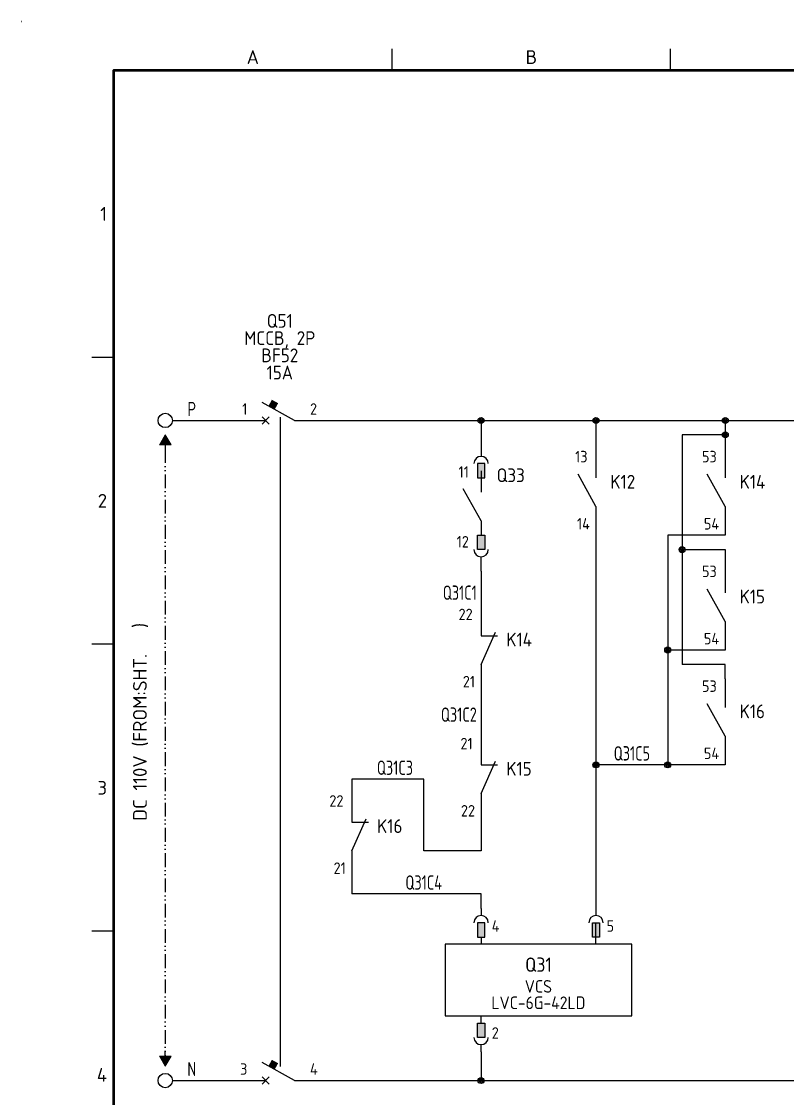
# Model space of a CAD drawing. Header units: millimetres. Extents: x 0 to 556, y 1 to 306.
# Drawn here: x 0 to 133.3, y 104.4 to 292 of the extents above; entities that cross this region are included whole.
import ezdxf
from ezdxf.enums import TextEntityAlignment as Align

# ---------------------------------------------------------------- set-up
doc = ezdxf.new("R2010")
doc.units = ezdxf.units.MM
doc.linetypes.add('ACAD_ISO12W100', pattern=[21, 12, -3, 0, -3, 0, -3])
for name, color, linetype in [('LINK', 7, 'Continuous'), ('MISC', 7, 'Continuous'), ('Sheet Line', 3, 'Continuous'), ('Sheet Text', 2, 'Continuous'), ('SYMS', 7, 'Continuous'), ('TAGS', 7, 'Continuous'), ('TERMS', 7, 'Continuous'), ('WIRE_YELLOW', 2, 'Continuous'), ('WIREFIXED', 7, 'Continuous'), ('WIRENO', 7, 'Continuous')]:
    doc.layers.add(name, color=color, linetype=linetype)
doc.layers.add('Sheet Out Line', color=2, linetype='Continuous', lineweight=50)
doc.styles.add('WD', font='ISOCP2.shx')
doc.styles.add('WD_IEC', font='ISOCP2.shx', dxfattribs={"width": 1.1, "height": 2.4, "bigfont": 'whgtxt.shx'})

# ---------------------------------------------------------------- blocks, each defined once
blk = doc.blocks.new('VONF1N')
blk.add_hatch(color=256).paths.add_polyline_path([(1, -0.768), (-1, -0.768), (0, -2.5)])
at = {"flags": 128}
blk.add_lwpolyline([(0, -0.768), (0, 0)], dxfattribs=at)
at = {"lineweight": 0, "flags": 128}
for points in [[(1, -0.768), (-1, -0.768), (0, -2.5)], [(1, -0.768), (0, -2.5)]]:
    blk.add_lwpolyline(points, dxfattribs=at)
at = {"style": 'WD', "flags": 1}
for tag, p in [('X2TERM01', (0, -0.768)), ('X8TERM02', (0, -2.5))]:
    blk.add_attdef(tag, p, '', height=0.08, dxfattribs=at)
blk = doc.blocks.new('HA41_MCCBT1')
for p, q in [((2.5, 0), (-3.12, 3.12)), ((-7.5, 0), (-2.5, 0)), ((-1.88, -0.62), (-3.12, 0.62)), ((-1.88, 0.62), (-3.12, -0.62)), ((2.5, 0), (7.5, 0))]:
    blk.add_line(p, q)
blk.add_solid([(-2.03, 2.52), (-1.43, 3.61), (-0.94, 1.91), (-0.33, 3.01)])
at = {"style": 'WD_IEC'}
for tag, p in [('TAG1', (-0.05, 21.05)), ('RATING12', (-0.05, 18.05)), ('RATING11', (-0.05, 15.05)), ('RATING10', (-0.05, 12.05)), ('RATING1', (-0.05, 9.05)), ('RATING2', (-0.05, 6.05))]:
    blk.add_attdef(tag, text='', height=2.4, dxfattribs=at).set_placement(p, align=Align.MIDDLE_CENTER)
blk.add_attdef('TERM01', text='', height=2, dxfattribs=at).set_placement((-5.7, 1), align=Align.RIGHT)
at = {"style": 'WD_IEC', "flags": 1}
for tag, p in [('X2LINK', (0, 2.46)), ('X4TERM01', (-7.5, 0)), ('X8LINK', (0, 0.55)), ('X1TERM02', (7.5, 0))]:
    blk.add_attdef(tag, p, '', height=0.32, dxfattribs=at)
at = {"style": 'WD_IEC'}
blk.add_attdef('TERM02', (5.21, 1), '', height=2, dxfattribs=at)
at = {"style": 'WD_IEC', "flags": 1}
for tag, p in [('INST', (-5.39, -3.28)), ('LOC', (-5.39, -4.54)), ('MFG', (-5.39, -5.98)), ('ASSYCODE', (-5.39, -7.25)), ('FAMILY', (-5.39, -8.75)), ('CAT', (-5.39, -10.25))]:
    blk.add_attdef(tag, text='', height=1, dxfattribs=at).set_placement(p, align=Align.RIGHT)
blk = doc.blocks.new('HA42_MCCBT1')
for p, q in [((2.5, 0), (-3.12, 3.12)), ((-7.5, 0), (-2.5, 0)), ((-1.88, -0.62), (-3.12, 0.62)), ((-1.88, 0.62), (-3.12, -0.62)), ((2.5, 0), (7.5, 0))]:
    blk.add_line(p, q)
blk.add_solid([(-2.03, 2.52), (-1.43, 3.61), (-0.94, 1.91), (-0.33, 3.01)])
at = {"style": 'WD_IEC', "flags": 1}
for tag, p in [('TAG2', (-0.05, 21.05)), ('RATING12', (-0.05, 18.05)), ('RATING11', (-0.05, 15.05)), ('RATING10', (-0.05, 12.05)), ('RATING1', (-0.05, 9.05)), ('RATING2', (-0.05, 6.05))]:
    blk.add_attdef(tag, text='', height=2.4, dxfattribs=at).set_placement(p, align=Align.MIDDLE_CENTER)
at = {"style": 'WD_IEC'}
blk.add_attdef('TERM01', text='', height=2, dxfattribs=at).set_placement((-5.7, 1), align=Align.RIGHT)
at = {"style": 'WD_IEC', "flags": 1}
for tag, p, height in [('X2LINK', (0, 2.46), 0.32), ('X4TERM01', (-7.5, 0), 0.32), ('X8LINK', (0, 0.55), 0.32), ('X1TERM02', (7.5, 0), 0.32), ('CONTACT', (-10.1, -7.21), 1)]:
    blk.add_attdef(tag, p, '', height=height, dxfattribs=at)
at = {"style": 'WD_IEC'}
blk.add_attdef('TERM02', (5.21, 1), '', height=2, dxfattribs=at)
at = {"style": 'WD_IEC', "flags": 1}
for tag, p in [('INST', (-5.39, -3.28)), ('LOC', (-5.39, -4.54)), ('FAMILY', (-5.18, -5.69))]:
    blk.add_attdef(tag, text='', height=1, dxfattribs=at).set_placement(p, align=Align.RIGHT)
blk = doc.blocks.new('WD_WNH')
at = {"linetype": 'Continuous', "style": 'WD_IEC', "width": 0.8}
blk.add_attdef('WIRENO', text='', height=2.5, dxfattribs=at).set_placement((0, 0.75), align=Align.CENTER)
at = {"style": 'WD_IEC', "flags": 1}
for tag, p in [('W08USER', (0, 0.375)), ('W04USER', (0, 0.875)), ('W05USER', (0, 0.75)), ('W09USER', (0, 0.25)), ('W03USER', (0, 1)), ('W06USER', (0, 0.625)), ('W07USER', (0, 0.5)), ('W02USER', (0, 1.125)), ('W01USER', (0, 1.25)), ('W10USER', (0, 0.125))]:
    blk.add_attdef(tag, text='', height=0.08, dxfattribs=at).set_placement(p, align=Align.CENTER)
blk = doc.blocks.new('HT0_TB2')
blk.add_circle((0, 0), 1.25)
at = {"flags": 1}
for tag, p, height, style in [('X4LINK', (-1.25, 0), 0.01, 'WD'), ('X4TERM01', (-1.25, 0), 0.25, 'WD_IEC'), ('X2TERM01', (0, 1.25), 0.25, 'WD_IEC'), ('X1LINK', (1.25, 0), 0.01, 'WD'), ('X1TERM01', (1.25, 0), 0.25, 'WD_IEC'), ('X8TERM01', (0, -1.25), 0.25, 'WD_IEC')]:
    blk.add_attdef(tag, p, '', height=height, dxfattribs=dict(at, style=style))
blk = doc.blocks.new('LSSA3')
blk.add_circle((0, 292), 0.01)
at = {"layer": 'Sheet Line'}
for p, q in [((64.5, 283.5), (64.5, 287.25)), ((113, 283.5), (113, 287.25)), ((16, 233.5), (12.25, 233.5)), ((16, 183.5), (12.25, 183.5)), ((16, 133.5), (12.25, 133.5))]:
    blk.add_line(p, q, dxfattribs=at)
at = {"layer": 'Sheet Out Line'}
blk.add_lwpolyline([(16, 6.5), (404, 6.5), (404, 283.5), (16, 283.5)], close=True, dxfattribs=at)
at = {"style": 'WD_IEC', "width": 1.1}
for tag, height, p in [('DESC4', 2.4, (57.5, 39.5)), ('CUSTOMERS31', 3.8, (219, 38)), ('TITLE1', 3.6, (333, 37.5)), ('CUSTOMERS21', 3.8, (219, 35.25)), ('DESC3', 2.4, (57.5, 33.5)), ('CUSTOMERS32', 3.8, (219, 32.5)), ('TITLE2', 3.6, (333, 32.5)), ('CUSTOMERS22', 3.8, (219, 29.75)), ('RN', 3.5, (398, 28.75)), ('DESC2', 2.4, (57.5, 27.5)), ('CUSTOMERS33', 3.8, (219, 27)), ('TITLE3', 3.6, (333, 27.5)), ('DESC1', 2.4, (57.5, 21.5)), ('FILE', 2.4, (314, 18.5)), ('WORKNO', 3.5, (365.5, 18.5)), ('DESC0', 2.4, (57.5, 15.5)), ('SHN', 2.4, (395, 12)), ('TSH', 2.4, (401, 9))]:
    blk.add_attdef(tag, text='', height=height, dxfattribs=at).set_placement(p, align=Align.MIDDLE_CENTER)
at = {"style": 'WD_IEC'}
for tag, p in [('DATE4', (96.5, 39.5)), ('DRWN4', (111.5, 39.5)), ('DSGN4', (126.5, 39.5)), ('CHKD4', (141.5, 39.5)), ('APPD4', (156.5, 39.5)), ('DATE3', (96.5, 33.5)), ('DRWN3', (111.5, 33.5)), ('DSGN3', (126.5, 33.5)), ('CHKD3', (141.5, 33.5)), ('APPD3', (156.5, 33.5)), ('DATE2', (96.5, 27.5)), ('DRWN2', (111.5, 27.5)), ('DSGN2', (126.5, 27.5)), ('CHKD2', (141.5, 27.5)), ('APPD2', (156.5, 27.5)), ('DATE1', (96.5, 21.5)), ('DRWN1', (111.5, 21.5)), ('DSGN1', (126.5, 21.5)), ('CHKD1', (141.5, 21.5)), ('APPD1', (156.5, 21.5)), ('DATE0', (96.5, 15.5)), ('DRWN0', (111.5, 15.5)), ('DSGN0', (126.5, 15.5)), ('CHKD0', (141.5, 15.5)), ('APPD0', (156.5, 15.5))]:
    blk.add_attdef(tag, text='', height=2.4, dxfattribs=at).set_placement(p, align=Align.MIDDLE_CENTER)
at = {"style": 'WD_IEC', "width": 1.1}
for tag, p in [('DWG1ST', (345, 10.5)), ('DWGNO', (373.49, 10.5))]:
    blk.add_attdef(tag, text='', height=3.5, dxfattribs=at).set_placement(p, align=Align.MIDDLE_LEFT)
at = {"style": 'WD_IEC', "width": 1.1, "flags": 9}
blk.add_attdef('WD_TB', (0, 0), '', height=2.4, dxfattribs=at)
at = {"layer": 'Sheet Text', "style": 'WD_IEC', "width": 1.1}
for s, p in [('A', (40.25, 284.62)), ('B', (88.75, 284.62))]:
    blk.add_text(s, height=2.4, dxfattribs=at).set_placement(p, align=Align.CENTER)
for s, p in [('1', (14.88, 258.5)), ('2', (14.88, 208.5)), ('3', (14.88, 158.5)), ('4', (14.88, 108.5))]:
    blk.add_text(s, height=2.4, dxfattribs=at).set_placement(p, align=Align.MIDDLE_RIGHT)
blk = doc.blocks.new('VA21_VCSQ2')
for p, q in [((0, 0), (0, -1.25)), ((20, 0), (20, -1.25)), ((20, -6.25), (20, -2.5)), ((0, -5), (0, -6.25)), ((26.25, -6.25), (-6.25, -6.25)), ((-6.25, -6.25), (-6.25, -18.75)), ((0, -6.25), (0, -6.25)), ((26.25, -18.75), (26.25, -6.25)), ((-6.25, -10.01), (-6.25, -10.01)), ((-6.25, -18.75), (26.25, -18.75)), ((0, -18.75), (0, -18.75)), ((0, -20), (0, -18.75)), ((0, -25), (0, -23.75))]:
    blk.add_line(p, q)
for points in [[(0.62, -2.5), (-0.62, -2.5), (-0.62, -5), (0.62, -5)], [(19.38, -2.5), (20.62, -2.5), (20.62, -5), (19.38, -5)], [(0.62, -22.5), (-0.62, -22.5), (-0.62, -20), (0.62, -20)]]:
    blk.add_lwpolyline(points, close=True)
for centre, start, end in [((0, -2.5), 0, 180), ((20, -2.5), 0, 180), ((0, -22.5), 180, 0)]:
    blk.add_arc(centre, 1.25, start, end)
for points in [[(0.62, -5), (0.62, -2.5), (-0.62, -5), (-0.62, -2.5)], [(19.38, -5), (19.38, -2.5), (20.62, -5), (20.62, -2.5)], [(0.62, -20), (0.62, -22.5), (-0.62, -20), (-0.62, -22.5)]]:
    blk.add_solid(points)
at = {"flags": 1}
for tag, p, height, style in [('X2TERM01', (0, 0), 0.08, 'WD'), ('X2TERM03', (20, 0), 0.08, 'WD'), ('CAT', (26.86, -9.24), 1, 'WD_IEC'), ('FAMILY', (26.85, -10.78), 1, 'WD_IEC'), ('CATDESC', (26.85, -12.28), 1, 'WD_IEC'), ('MFG', (26.9, -13.57), 1, 'WD_IEC'), ('ASSYCODE', (26.79, -14.93), 1, 'WD_IEC'), ('RATING10', (26.79, -16.3), 1, 'WD_IEC'), ('RATING1', (26.79, -17.67), 1, 'WD_IEC'), ('RATING2', (26.79, -19.04), 1, 'WD_IEC'), ('X8TERM02', (0, -25), 0.08, 'WD')]:
    blk.add_attdef(tag, p, '', height=height, dxfattribs=dict(at, style=style))
at = {"linetype": 'Continuous', "style": 'WD'}
for tag, p in [('TERM01', (1.85, -3.08)), ('TERM03', (21.85, -3.08)), ('TERM02', (1.85, -21.72))]:
    blk.add_attdef(tag, text='', height=2, dxfattribs=at).set_placement(p, align=Align.MIDDLE_LEFT)
at = {"style": 'WD_IEC', "flags": 1}
for tag, p in [('INST', (26.98, -6.05)), ('LOC', (26.95, -7.35))]:
    blk.add_attdef(tag, text='', height=1, dxfattribs=at).set_placement(p, align=Align.MIDDLE_LEFT)
at = {"style": 'WD_IEC'}
for tag, height, p in [('TAG1', 2.5, (9.99, -9.81)), ('RATING12', 2.2, (9.97, -13.6)), ('RATING11', 2.2, (9.97, -16.45))]:
    blk.add_attdef(tag, text='', height=height, dxfattribs=at).set_placement(p, align=Align.MIDDLE_CENTER)
at = {"lineweight": 9, "style": 'WD_IEC'}
for tag, p in [('NO', (-4.31, -38.19)), ('NC', (-4.31, -41.69))]:
    blk.add_attdef(tag, text='', height=2.5, dxfattribs=at).set_placement(p, align=Align.TOP_RIGHT)
for tag, p in [('XREFNO', (-2.81, -38.19)), ('XREFNC', (-2.81, -41.69))]:
    blk.add_attdef(tag, text='', height=2.5, dxfattribs=at).set_placement(p, align=Align.TOP_LEFT)
blk = doc.blocks.new('WDDOT')
for radius in [0.529, 0.33, 0.164]:
    blk.add_circle((0, 0), radius)
blk = doc.blocks.new('VB421_AUXCONTACT1')
for p, q in [((0, 7.5), (0, 2.5)), ((0, -2.5), (-3.12, 3.12)), ((0, -2.5), (0, -7.5))]:
    blk.add_line(p, q)
at = {"style": 'WD_IEC', "flags": 1}
for tag, p, height in [('X2TERM01', (0, 7.5), 0.34), ('X4LINK', (-2.75, 0), 0.32), ('X1LINK', (0, 0), 0.34), ('X8TERM02', (0, -7.5), 0.34)]:
    blk.add_attdef(tag, p, '', height=height, dxfattribs=at)
at = {"linetype": 'Continuous', "style": 'WD_IEC'}
for tag, p in [('TERM01', (-1.47, 5.21)), ('TERM02', (-1.06, -6.5))]:
    blk.add_attdef(tag, text='', height=2, dxfattribs=at).set_placement(p, align=Align.RIGHT)
at = {"style": 'WD_IEC'}
for tag, p in [('TAG2', (2.5, 0.62)), ('TEXT1', (2.5, -2.89)), ('TEXT2', (2.5, -6.09))]:
    blk.add_attdef(tag, p, '', height=2.4, dxfattribs=at)
for tag, p in [('INST', (-2.43, -9.12)), ('LOC', (-2.58, -10.73))]:
    blk.add_attdef(tag, text='', height=1, dxfattribs=at).set_placement(p, align=Align.RIGHT)
at = {"style": 'WD_IEC', "flags": 1}
for tag, p in [('XREF', (-2.58, -12.19)), ('FAMILY', (-2.53, -13.64)), ('CONTACT', (-2.6, -15.24))]:
    blk.add_attdef(tag, text='', height=1, dxfattribs=at).set_placement(p, align=Align.RIGHT)
blk = doc.blocks.new('VB422_AUXCONTACT1')
for p, q in [((0, 7.5), (0, 2.5)), ((0, -2.5), (2.5, 3.12)), ((0, 2.5), (2.87, 2.5)), ((0, -2.5), (0, -7.5))]:
    blk.add_line(p, q)
at = {"style": 'WD_IEC', "flags": 1}
for tag, p, height in [('X2TERM01', (0, 7.5), 0.34), ('X4LINK', (-0.55, 0), 0.32), ('X1LINK', (1.92, 0), 0.32), ('X8TERM02', (0, -7.5), 0.34)]:
    blk.add_attdef(tag, p, '', height=height, dxfattribs=at)
at = {"linetype": 'Continuous', "style": 'WD_IEC'}
for tag, p in [('TERM01', (-1.47, 5.21)), ('TERM02', (-1.06, -6.5))]:
    blk.add_attdef(tag, text='', height=2, dxfattribs=at).set_placement(p, align=Align.RIGHT)
at = {"style": 'WD_IEC'}
for tag, p in [('TAG2', (4.38, 0.62)), ('TEXT1', (4.38, -2.89)), ('TEXT2', (4.38, -6.09))]:
    blk.add_attdef(tag, p, '', height=2.4, dxfattribs=at)
for tag, p in [('INST', (-2.43, -9.12)), ('LOC', (-2.58, -10.73))]:
    blk.add_attdef(tag, text='', height=1, dxfattribs=at).set_placement(p, align=Align.RIGHT)
at = {"style": 'WD_IEC', "flags": 1}
for tag, p in [('XREF', (-2.58, -12.19)), ('FAMILY', (-2.53, -13.64)), ('CONTACT', (-2.6, -15.24))]:
    blk.add_attdef(tag, text='', height=1, dxfattribs=at).set_placement(p, align=Align.RIGHT)
blk = doc.blocks.new('VA121_AUXCONTACT')
for p, q in [((0, 11.25), (0, 8.75)), ((0, 6.25), (0, 2.5)), ((0, -2.5), (-3.12, 3.12)), ((0, -2.5), (0, -5)), ((0, -11.25), (0, -8.75))]:
    blk.add_line(p, q)
for points in [[(0.62, 7.5), (-0.62, 7.5), (-0.62, 5), (0.62, 5)], [(0.62, -7.5), (-0.62, -7.5), (-0.62, -5), (0.62, -5)]]:
    blk.add_lwpolyline(points, close=True)
for centre, start, end in [((0, 7.5), 0, 180), ((0, -7.5), 180, 0)]:
    blk.add_arc(centre, 1.25, start, end)
for points in [[(0.62, 5), (0.62, 7.5), (-0.62, 5), (-0.62, 7.5)], [(0.62, -5), (0.62, -7.5), (-0.62, -5), (-0.62, -7.5)]]:
    blk.add_solid(points)
at = {"flags": 1}
for tag, p, height, style in [('X2TERM01', (0, 11.25), 0.08, 'WD'), ('X4LINK', (-2.42, 0), 0.32, 'WD_IEC'), ('X1LINK', (0, 0), 0.32, 'WD_IEC'), ('X8TERM02', (0, -11.25), 0.08, 'WD')]:
    blk.add_attdef(tag, p, '', height=height, dxfattribs=dict(at, style=style))
at = {"style": 'WD_IEC'}
for tag, p in [('TERM01', (-2.13, 5.04)), ('TERM02', (-2.13, -7.13))]:
    blk.add_attdef(tag, text='', height=2, dxfattribs=at).set_placement(p, align=Align.RIGHT)
for tag, p in [('TAG2', (2.69, 5.46)), ('TEXT1', (2.69, 1.42)), ('TEXT2', (2.69, -1.5))]:
    blk.add_attdef(tag, text='', height=2.4, dxfattribs=at).set_placement(p, align=Align.MIDDLE_LEFT)
at = {"style": 'WD_IEC', "flags": 1}
blk.add_attdef('XREF', text='', height=1.8, dxfattribs=at).set_placement((2.69, -3.96), align=Align.MIDDLE_LEFT)
for tag, p in [('INST', (-2.37, -9.97)), ('LOC', (-2.4, -11.27)), ('CONTACT', (-2.27, -14)), ('FAMILY', (-2.27, -12.66))]:
    blk.add_attdef(tag, text='', height=1, dxfattribs=at).set_placement(p, align=Align.RIGHT)
blk = doc.blocks.new('WD_WNV')
at = {"linetype": 'Continuous', "style": 'WD_IEC', "width": 0.8}
blk.add_attdef('WIRENO', text='', height=2.5, rotation=90, dxfattribs=at).set_placement((-0.75, 0), align=Align.CENTER)
at = {"style": 'WD_IEC', "flags": 1}
for tag, p in [('W08USER', (-1, 0.375)), ('W04USER', (-1, 0.875)), ('W05USER', (-1, 0.75)), ('W09USER', (-1, 0.25)), ('W03USER', (-1, 1)), ('W06USER', (-1, 0.625)), ('W07USER', (-1, 0.5)), ('W02USER', (-1, 1.125)), ('W01USER', (-1, 1.25)), ('W10USER', (-1, 0.125))]:
    blk.add_attdef(tag, text='', height=0.08, dxfattribs=at).set_placement(p, align=Align.CENTER)

msp = doc.modelspace()

# ---------------------------------------------------------------- linework, layer by layer
at = {"linetype": 'ACAD_ISO12W100', "ltscale": 0.2}
msp.add_line((25.02, 217.5), (25.02, 111.73), dxfattribs=at)
at = {"layer": 'LINK', "linetype": 'Continuous'}
msp.add_lwpolyline([(45, 223.05), (45, 109.96)], dxfattribs=at)
at = {"layer": 'WIRE_YELLOW', "linetype": 'Continuous'}
for p, q in [((26.25, 222.5), (37.5, 222.5)), ((52.5, 222.5), (392.5, 222.5)), ((80, 222.5), (80, 218.75)), ((100, 222.5), (100, 217.5)), ((115, 220), (115, 180)), ((100, 202.5), (100, 137.5)), ((80, 196.25), (80, 190)), ((80, 175), (80, 167.5)), ((122.5, 162.5), (100, 162.5)), ((70, 160), (57.5, 160)), ((57.5, 160), (57.5, 157.5)), ((70, 147.5), (70, 160)), ((80, 152.5), (80, 147.5)), ((80, 147.5), (70, 147.5)), ((57.5, 142.5), (57.5, 140)), ((80, 140), (57.5, 140)), ((80, 137.5), (80, 140)), ((80, 112.5), (80, 107.5)), ((26.25, 107.5), (37.5, 107.5)), ((52.5, 107.5), (392.5, 107.5))]:
    msp.add_line(p, q, dxfattribs=at)
at = {"layer": 'WIRE_YELLOW', "color": 2, "linetype": 'Continuous'}
for p, q in [((122.5, 222.5), (122.5, 217.5)), ((122.5, 220), (115, 220)), ((115, 200), (122.5, 200)), ((122.5, 200), (122.5, 197.5))]:
    msp.add_line(p, q, dxfattribs=at)
at = {"layer": 'WIRENO', "color": 2, "linetype": 'Continuous'}
for p, q in [((122.5, 202.5), (112.5, 202.5)), ((112.5, 202.5), (112.5, 162.5)), ((122.5, 182.5), (112.5, 182.5)), ((122.5, 180), (115, 180)), ((122.5, 177.5), (122.5, 180))]:
    msp.add_line(p, q, dxfattribs=at)

# ---------------------------------------------------------------- block references
at = {"linetype": 'Continuous'}
msp.add_blockref('LSSA3', (0, 0), dxfattribs=at)
at = {"layer": 'SYMS', "linetype": 'Continuous'}
ref = msp.add_blockref('HA41_MCCBT1', (45, 222.5), dxfattribs=at)
ref.add_attrib('RATING10', '15A', dxfattribs={"layer": 'MISC', "height": 2.4, "style": 'WD_IEC'}).set_placement((44.95, 230.85), align=Align.MIDDLE_CENTER)
ref.add_attrib('RATING11', 'BF52', dxfattribs={"layer": 'MISC', "height": 2.4, "style": 'WD_IEC'}).set_placement((44.95, 233.85), align=Align.MIDDLE_CENTER)
ref.add_attrib('RATING12', 'MCCB, 2P', dxfattribs={"layer": 'MISC', "height": 2.4, "style": 'WD_IEC'}).set_placement((44.95, 236.85), align=Align.MIDDLE_CENTER)
ref.add_attrib('TAG1', 'Q51', dxfattribs={"layer": 'TAGS', "height": 2.4, "style": 'WD_IEC'}).set_placement((44.95, 239.85), align=Align.MIDDLE_CENTER)
ref.add_attrib('TERM02', '2', (50.21, 223.5), dxfattribs={"layer": 'TERMS', "height": 2, "style": 'WD_IEC'})
ref.add_attrib('TERM01', '1', dxfattribs={"layer": 'TERMS', "height": 2, "style": 'WD_IEC'}).set_placement((39.3, 223.5), align=Align.RIGHT)
for name, p in [('HT0_TB2', (25, 222.5)), ('WDDOT', (80, 222.5)), ('WDDOT', (100, 222.5)), ('WDDOT', (115, 200)), ('WDDOT', (112.5, 182.5)), ('WDDOT', (100, 162.5)), ('WDDOT', (112.5, 162.5)), ('VONF1N', (25.02, 112.5)), ('HT0_TB2', (25, 107.5)), ('WDDOT', (80, 107.5))]:
    msp.add_blockref(name, p, dxfattribs=at)
at = {"layer": 'SYMS', "color": 2, "linetype": 'Continuous'}
for p in [(122.5, 222.5), (122.5, 220)]:
    msp.add_blockref('WDDOT', p, dxfattribs=at)
at = {"layer": 'SYMS', "linetype": 'Continuous', "rotation": 180}
msp.add_blockref('VONF1N', (25.02, 217.5), dxfattribs=at)
at = {"layer": 'SYMS', "linetype": 'Continuous'}
ref = msp.add_blockref('VA121_AUXCONTACT', (80, 207.5), dxfattribs=at)
ref.add_attrib('TERM02', '12', dxfattribs={"layer": 'TERMS', "height": 2, "style": 'WD_IEC'}).set_placement((77.87, 200.37), align=Align.RIGHT)
ref.add_attrib('TERM01', '11', dxfattribs={"layer": 'TERMS', "height": 2, "style": 'WD_IEC'}).set_placement((77.87, 212.54), align=Align.RIGHT)
ref.add_attrib('TAG2', 'Q33', dxfattribs={"layer": 'TAGS', "height": 2.4, "style": 'WD_IEC'}).set_placement((82.69, 212.96), align=Align.MIDDLE_LEFT)
ref = msp.add_blockref('VB421_AUXCONTACT1', (100, 210), dxfattribs=at)
ref.add_attrib('TERM02', '14', dxfattribs={"layer": 'TERMS', "linetype": 'Continuous', "height": 2, "style": 'WD_IEC'}).set_placement((98.94, 203.5), align=Align.RIGHT)
ref.add_attrib('TERM01', '13', dxfattribs={"layer": 'TERMS', "linetype": 'Continuous', "height": 2, "style": 'WD_IEC'}).set_placement((98.53, 215.21), align=Align.RIGHT)
ref.add_attrib('TAG2', 'K12', (102.5, 210.62), dxfattribs={"layer": 'TAGS', "height": 2.4, "style": 'WD_IEC'})
at = {"layer": 'SYMS', "color": 2, "linetype": 'Continuous'}
ref = msp.add_blockref('VB421_AUXCONTACT1', (122.5, 210), dxfattribs=at)
ref.add_attrib('TERM02', '54', dxfattribs={"layer": 'TERMS', "linetype": 'Continuous', "height": 2, "style": 'WD_IEC'}).set_placement((121.44, 203.5), align=Align.RIGHT)
ref.add_attrib('TERM01', '53', dxfattribs={"layer": 'TERMS', "linetype": 'Continuous', "height": 2, "style": 'WD_IEC'}).set_placement((121.03, 215.21), align=Align.RIGHT)
ref.add_attrib('TAG2', 'K14', (125, 210.62), dxfattribs={"layer": 'TAGS', "height": 2.4, "style": 'WD_IEC'})
ref = msp.add_blockref('VB421_AUXCONTACT1', (122.5, 190), dxfattribs=at)
ref.add_attrib('TERM02', '54', dxfattribs={"layer": 'TERMS', "linetype": 'Continuous', "height": 2, "style": 'WD_IEC'}).set_placement((121.44, 183.5), align=Align.RIGHT)
ref.add_attrib('TERM01', '53', dxfattribs={"layer": 'TERMS', "linetype": 'Continuous', "height": 2, "style": 'WD_IEC'}).set_placement((121.03, 195.21), align=Align.RIGHT)
ref.add_attrib('TAG2', 'K15', (125, 190.62), dxfattribs={"layer": 'TAGS', "height": 2.4, "style": 'WD_IEC'})
at = {"layer": 'SYMS', "linetype": 'Continuous'}
ref = msp.add_blockref('VB422_AUXCONTACT1', (80, 182.5), dxfattribs=at)
ref.add_attrib('TERM02', '21', dxfattribs={"layer": 'TERMS', "linetype": 'Continuous', "height": 2, "style": 'WD_IEC'}).set_placement((78.94, 176), align=Align.RIGHT)
ref.add_attrib('TERM01', '22', dxfattribs={"layer": 'TERMS', "linetype": 'Continuous', "height": 2, "style": 'WD_IEC'}).set_placement((78.53, 187.71), align=Align.RIGHT)
ref.add_attrib('TAG2', 'K14', (84.38, 183.12), dxfattribs={"layer": 'TAGS', "height": 2.4, "style": 'WD_IEC'})
at = {"layer": 'SYMS', "color": 2, "linetype": 'Continuous'}
ref = msp.add_blockref('VB421_AUXCONTACT1', (122.5, 170), dxfattribs=at)
ref.add_attrib('TERM02', '54', dxfattribs={"layer": 'TERMS', "linetype": 'Continuous', "height": 2, "style": 'WD_IEC'}).set_placement((121.44, 163.5), align=Align.RIGHT)
ref.add_attrib('TERM01', '53', dxfattribs={"layer": 'TERMS', "linetype": 'Continuous', "height": 2, "style": 'WD_IEC'}).set_placement((121.03, 175.21), align=Align.RIGHT)
ref.add_attrib('TAG2', 'K16', (125, 170.62), dxfattribs={"layer": 'TAGS', "height": 2.4, "style": 'WD_IEC'})
at = {"layer": 'SYMS', "linetype": 'Continuous'}
ref = msp.add_blockref('VB422_AUXCONTACT1', (80, 160), dxfattribs=at)
ref.add_attrib('TERM02', '22', dxfattribs={"layer": 'TERMS', "linetype": 'Continuous', "height": 2, "style": 'WD_IEC'}).set_placement((78.94, 153.5), align=Align.RIGHT)
ref.add_attrib('TERM01', '21', dxfattribs={"layer": 'TERMS', "linetype": 'Continuous', "height": 2, "style": 'WD_IEC'}).set_placement((78.53, 165.21), align=Align.RIGHT)
ref.add_attrib('TAG2', 'K15', (84.38, 160.62), dxfattribs={"layer": 'TAGS', "height": 2.4, "style": 'WD_IEC'})
ref = msp.add_blockref('VB422_AUXCONTACT1', (57.5, 150), dxfattribs=at)
ref.add_attrib('TERM02', '21', dxfattribs={"layer": 'TERMS', "linetype": 'Continuous', "height": 2, "style": 'WD_IEC'}).set_placement((56.44, 143.5), align=Align.RIGHT)
ref.add_attrib('TERM01', '22', dxfattribs={"layer": 'TERMS', "linetype": 'Continuous', "height": 2, "style": 'WD_IEC'}).set_placement((56.03, 155.21), align=Align.RIGHT)
ref.add_attrib('TAG2', 'K16', (61.88, 150.62), dxfattribs={"layer": 'TAGS', "height": 2.4, "style": 'WD_IEC'})
ref = msp.add_blockref('VA21_VCSQ2', (80, 137.5), dxfattribs=at)
ref.add_attrib('TERM02', '2', dxfattribs={"layer": 'TERMS', "linetype": 'Continuous', "height": 2, "style": 'WD'}).set_placement((81.85, 115.78), align=Align.MIDDLE_LEFT)
ref.add_attrib('TERM03', '5', dxfattribs={"layer": 'TERMS', "linetype": 'Continuous', "height": 2, "style": 'WD'}).set_placement((101.85, 134.42), align=Align.MIDDLE_LEFT)
ref.add_attrib('TERM01', '4', dxfattribs={"layer": 'TERMS', "linetype": 'Continuous', "height": 2, "style": 'WD'}).set_placement((81.85, 134.42), align=Align.MIDDLE_LEFT)
ref.add_attrib('RATING11', 'LVC-6G-42LD', dxfattribs={"layer": 'MISC', "height": 2.2, "style": 'WD_IEC'}).set_placement((89.97, 121.05), align=Align.MIDDLE_CENTER)
ref.add_attrib('RATING12', 'VCS', dxfattribs={"layer": 'MISC', "height": 2.2, "style": 'WD_IEC'}).set_placement((89.97, 123.9), align=Align.MIDDLE_CENTER)
ref.add_attrib('TAG1', 'Q31', dxfattribs={"layer": 'TAGS', "height": 2.5, "style": 'WD_IEC'}).set_placement((89.99, 127.69), align=Align.MIDDLE_CENTER)
ref = msp.add_blockref('HA42_MCCBT1', (45, 107.5), dxfattribs=at)
ref.add_attrib('TERM02', '4', (50.21, 108.5), dxfattribs={"layer": 'TERMS', "height": 2, "style": 'WD_IEC'})
ref.add_attrib('TERM01', '3', dxfattribs={"layer": 'TERMS', "height": 2, "style": 'WD_IEC'}).set_placement((39.3, 108.5), align=Align.RIGHT)
at = {"layer": 'WIREFIXED', "linetype": 'Continuous'}
ref = msp.add_blockref('WD_WNH', (29.63, 222.5), dxfattribs=at)
ref.add_attrib('WIRENOF', 'P', dxfattribs={"linetype": 'Continuous', "height": 2.5, "style": 'WD_IEC', "width": 0.8}).set_placement((29.63, 223.25), align=Align.CENTER)
ref = msp.add_blockref('WD_WNV', (80, 192.5), dxfattribs=at)
ref.add_attrib('WIRENOF', 'Q31C1', dxfattribs={"linetype": 'Continuous', "height": 2.5, "style": 'WD_IEC', "width": 0.8}).set_placement((79.25, 192.5), align=Align.MIDDLE_RIGHT)
ref = msp.add_blockref('WD_WNV', (80, 171.25), dxfattribs=at)
ref.add_attrib('WIRENOF', 'Q31C2', dxfattribs={"linetype": 'Continuous', "height": 2.5, "style": 'WD_IEC', "width": 0.8}).set_placement((79.25, 171.25), align=Align.MIDDLE_RIGHT)
ref = msp.add_blockref('WD_WNH', (106.25, 162.5), dxfattribs=at)
ref.add_attrib('WIRENOF', 'Q31C5', dxfattribs={"linetype": 'Continuous', "height": 2.5, "style": 'WD_IEC', "width": 0.8}).set_placement((106.25, 163.25), align=Align.CENTER)
ref = msp.add_blockref('WD_WNH', (65, 160), dxfattribs=at)
ref.add_attrib('WIRENOF', 'Q31C3', dxfattribs={"linetype": 'Continuous', "height": 2.5, "style": 'WD_IEC', "width": 0.8}).set_placement((65, 160.75), align=Align.CENTER)
ref = msp.add_blockref('WD_WNH', (70, 140), dxfattribs=at)
ref.add_attrib('WIRENOF', 'Q31C4', dxfattribs={"linetype": 'Continuous', "height": 2.5, "style": 'WD_IEC', "width": 0.8}).set_placement((70, 140.75), align=Align.CENTER)
ref = msp.add_blockref('WD_WNH', (29.63, 107.5), dxfattribs=at)
ref.add_attrib('WIRENOF', 'N', dxfattribs={"linetype": 'Continuous', "height": 2.5, "style": 'WD_IEC', "width": 0.8}).set_placement((29.63, 108.25), align=Align.CENTER)

# ---------------------------------------------------------------- texts
at = {"linetype": 'Continuous', "style": 'WD_IEC', "width": 1.1}
msp.add_text('DC 110V (FROM:SHT.   )', height=2.4, rotation=90, dxfattribs=at).set_placement((22.52, 170), align=Align.BOTTOM_CENTER)

doc.saveas('drawing.dxf')
